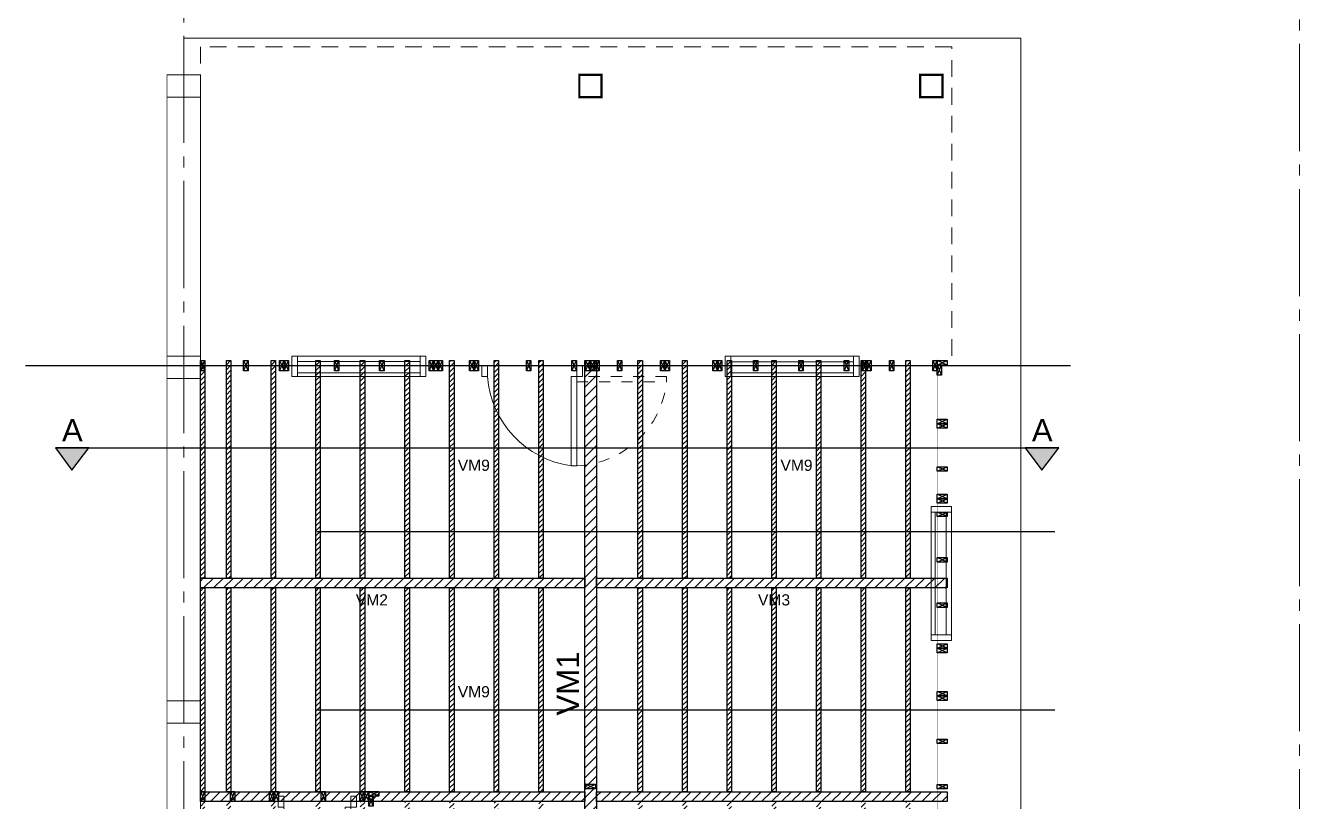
# Model space of a CAD drawing. Header units: millimetres. Extents: x 2924 to 6397, y 1555 to 1704.
# Drawn here: x 3193.25 to 3204.67, y 1624.37 to 1631.32 of the extents above; entities that cross this region are included whole.
import ezdxf

# ---------------------------------------------------------------- set-up
doc = ezdxf.new("R2010")
doc.units = ezdxf.units.MM
for name, pattern in [('ACAD_ISO04W100', [30, 24, -3, 0, -3]), ('CONTINUA', [200, 100, 100]), ('DASHED', [0.75, 0.5, -0.25])]:
    doc.linetypes.add(name, pattern=pattern)
for name, color, linetype in [('EJES', 8, 'Continuous'), ('P0- COLUMNAS HºAº', 7, 'Continuous'), ('P0-CARPINTERIAS', 7, 'Continuous'), ('P0-MAMPOSTERIA LADRILLO', 7, 'Continuous'), ('P0-MUROS', 7, 'Continuous'), ('P0-PANEL', 7, 'Continuous'), ('P0-PROYECCION', 7, 'Continuous'), ('P0-SOLADOS', 7, 'Continuous'), ('P1-MAMPOSTERIA LADRILLO', 7, 'Continuous'), ('PT-MUROS', 7, 'Continuous'), ('Viga', 6, 'Continuous')]:
    doc.layers.add(name, color=color, linetype=linetype)
doc.styles.get("Standard").update_dxf_attribs({"font": 'arial.ttf'})
pattern_1 = [(45, (111.248324, 1e-05), (-0.0449012806, 0.0449012806), [])]

# ---------------------------------------------------------------- blocks, each defined once
blk = doc.blocks.new('A$Ce87a268d')
at = {"color": 0}
for points in [[(0, 2.4), (0, 2.44), (0.09, 2.44), (0.09, 2.4), (0, 2.4), (0.09, 2.44), (0.09, 2.4), (0, 2.44)], [(0, 2.013), (0, 2.053), (0.09, 2.053), (0.09, 2.013), (0, 2.013), (0.09, 2.053), (0.09, 2.013), (0, 2.053)], [(0, 1.607), (0, 1.647), (0.09, 1.647), (0.09, 1.607), (0, 1.607), (0.09, 1.647), (0.09, 1.607), (0, 1.647)], [(0, 1.2), (0, 1.24), (0.09, 1.24), (0.09, 1.2), (0, 1.2), (0.09, 1.24), (0.09, 1.2), (0, 1.24)], [(0, 0.793), (0, 0.833), (0.09, 0.833), (0.09, 0.793), (0, 0.793), (0.09, 0.833), (0.09, 0.793), (0, 0.833)], [(0, 0.387), (0, 0.427), (0.09, 0.427), (0.09, 0.387), (0, 0.387), (0.09, 0.427), (0.09, 0.387), (0, 0.427)], [(0, 0), (0, 0.04), (0.09, 0.04), (0.09, 0), (0, 0), (0.09, 0.04), (0.09, 0), (0, 0.04)]]:
    blk.add_lwpolyline(points, dxfattribs=at)
at = {"color": 0, "const_width": 0.0003}
blk.add_lwpolyline([(0.09, 0), (0, 0), (0, 2.44), (0.09, 2.44)], close=True, dxfattribs=at)
blk = doc.blocks.new('A$Cebfddf67')
at = {"color": 0}
for points in [[(0, 2.4), (0, 2.44), (0.09, 2.44), (0.09, 2.4), (0, 2.4), (0.09, 2.44), (0.09, 2.4), (0, 2.44)], [(0, 2.013), (0, 2.053), (0.09, 2.053), (0.09, 2.013), (0, 2.013), (0.09, 2.053), (0.09, 2.013), (0, 2.053)], [(0, 1.767), (0, 1.807), (0.09, 1.807), (0.09, 1.767), (0, 1.767), (0.09, 1.807), (0.09, 1.767), (0, 1.807)], [(0, 1.727), (0, 1.767), (0.09, 1.767), (0.09, 1.727), (0, 1.727), (0.09, 1.767), (0.09, 1.727), (0, 1.767)], [(0, 0.427), (0, 0.467), (0.09, 0.467), (0.09, 0.427), (0, 0.427), (0.09, 0.467), (0.09, 0.427), (0, 0.467)], [(0, 0.387), (0, 0.427), (0.09, 0.427), (0.09, 0.387), (0, 0.387), (0.09, 0.427), (0.09, 0.387), (0, 0.427)], [(0, 0), (0, 0.04), (0.09, 0.04), (0.09, 0), (0, 0), (0.09, 0.04), (0.09, 0), (0, 0.04)]]:
    blk.add_lwpolyline(points, dxfattribs=at)
at = {"color": 0, "const_width": 0.0003}
blk.add_lwpolyline([(0.09, 0), (0, 0), (0, 2.44), (0.09, 2.44)], close=True, dxfattribs=at)
at = {"color": 8}
for points in [[(0, 1.607), (0, 1.647), (0.09, 1.647), (0.09, 1.607), (0, 1.607), (0.09, 1.647), (0.09, 1.607), (0, 1.647)], [(0, 1.2), (0, 1.24), (0.09, 1.24), (0.09, 1.2), (0, 1.2), (0.09, 1.24), (0.09, 1.2), (0, 1.24)], [(0, 0.793), (0, 0.833), (0.09, 0.833), (0.09, 0.793), (0, 0.793), (0.09, 0.833), (0.09, 0.793), (0, 0.833)]]:
    blk.add_lwpolyline(points, dxfattribs=at)
blk = doc.blocks.new('A$C12c60659')
at = {"color": 0}
for points in [[(0, 0.523), (0, 0.563), (0.09, 0.563), (0.09, 0.523), (0, 0.523), (0.09, 0.563), (0.09, 0.523), (0, 0.563)], [(0, 0.523), (0.04, 0.523), (0.04, 0.433), (0, 0.433), (0, 0.523), (0.04, 0.433), (0, 0.433), (0.04, 0.523)], [(0, -0.002), (0, 0.038), (0.09, 0.038), (0.09, -0.002), (0, -0.002), (0.09, 0.038), (0.09, -0.002), (0, 0.038)]]:
    blk.add_lwpolyline(points, dxfattribs=at)
at = {"color": 0, "const_width": 0.0003}
blk.add_lwpolyline([(0.09, -0.002), (0, -0.002), (0, 0.563), (0.09, 0.563)], close=True, dxfattribs=at)
blk = doc.blocks.new('A$C57d97152')
at = {"color": 0}
for points in [[(0, 0.09), (0.04, 0.09), (0.04, 0), (0, 0), (0, 0.09), (0.04, 0), (0, 0), (0.04, 0.09)], [(0.387, 0.09), (0.427, 0.09), (0.427, 0), (0.387, 0), (0.387, 0.09), (0.427, 0), (0.387, 0), (0.427, 0.09)], [(0.709, 0.09), (0.749, 0.09), (0.749, 0), (0.709, 0), (0.709, 0.09), (0.749, 0), (0.709, 0), (0.749, 0.09)], [(0.749, 0.09), (0.789, 0.09), (0.789, 0), (0.749, 0), (0.749, 0.09), (0.789, 0), (0.749, 0), (0.789, 0.09)], [(2.049, 0.09), (2.089, 0.09), (2.089, 0), (2.049, 0), (2.049, 0.09), (2.089, 0), (2.049, 0), (2.089, 0.09)], [(2.089, 0.09), (2.129, 0.09), (2.129, 0), (2.089, 0), (2.089, 0.09), (2.129, 0), (2.089, 0), (2.129, 0.09)]]:
    blk.add_lwpolyline(points, dxfattribs=at)
at = {"color": 0, "const_width": 0.0003}
blk.add_lwpolyline([(2.129, 0.09), (0, 0.09), (0, 0), (2.129, 0)], close=True, dxfattribs=at)
at = {"color": 8}
for points in [[(1.2, 0.09), (1.24, 0.09), (1.24, 0), (1.2, 0), (1.2, 0.09), (1.24, 0), (1.2, 0), (1.24, 0.09)], [(1.606, 0.09), (1.646, 0.09), (1.646, 0), (1.606, 0), (1.606, 0.09), (1.646, 0), (1.606, 0), (1.646, 0.09)]]:
    blk.add_lwpolyline(points, dxfattribs=at)
blk = doc.blocks.new('A$Ce5a903bd')
at = {"color": 0}
for points in [[(0, 0.09), (0.04, 0.09), (0.04, 0), (0, 0), (0, 0.09), (0.04, 0), (0, 0), (0.04, 0.09)], [(0.43, 0.09), (0.47, 0.09), (0.47, 0), (0.43, 0), (0.43, 0.09), (0.47, 0), (0.43, 0), (0.47, 0.09)], [(0.47, 0.09), (0.51, 0.09), (0.51, 0), (0.47, 0), (0.47, 0.09), (0.51, 0), (0.47, 0), (0.51, 0.09)], [(1.77, 0.09), (1.81, 0.09), (1.81, 0), (1.77, 0), (1.77, 0.09), (1.81, 0), (1.77, 0), (1.81, 0.09)], [(1.81, 0.09), (1.85, 0.09), (1.85, 0), (1.81, 0), (1.81, 0.09), (1.85, 0), (1.81, 0), (1.85, 0.09)], [(2.013, 0.09), (2.053, 0.09), (2.053, 0), (2.013, 0), (2.013, 0.09), (2.053, 0), (2.013, 0), (2.053, 0.09)], [(2.4, 0.09), (2.44, 0.09), (2.44, 0), (2.4, 0), (2.4, 0.09), (2.44, 0), (2.4, 0), (2.44, 0.09)]]:
    blk.add_lwpolyline(points, dxfattribs=at)
at = {"color": 0, "const_width": 0.0003}
blk.add_lwpolyline([(2.44, 0.09), (0, 0.09), (0, 0), (2.44, 0)], close=True, dxfattribs=at)
at = {"color": 8}
for points in [[(0.793, 0.09), (0.833, 0.09), (0.833, 0), (0.793, 0), (0.793, 0.09), (0.833, 0), (0.793, 0), (0.833, 0.09)], [(1.2, 0.09), (1.24, 0.09), (1.24, 0), (1.2, 0), (1.2, 0.09), (1.24, 0), (1.2, 0), (1.24, 0.09)], [(1.607, 0.09), (1.647, 0.09), (1.647, 0), (1.607, 0), (1.607, 0.09), (1.647, 0), (1.607, 0), (1.647, 0.09)]]:
    blk.add_lwpolyline(points, dxfattribs=at)
blk = doc.blocks.new('A$C6ec9e50c')
at = {"color": 0, "const_width": 0.0003}
blk.add_lwpolyline([(0, 0.8132), (0.09, 0.8132), (0.09, 0), (0, 0), (0, 0.8132)], dxfattribs=at)
at = {"color": 0}
for points in [[(0, 0.7732), (0, 0.8132), (0.09, 0.8132), (0.09, 0.7732), (0, 0.7732), (0.09, 0.8132), (0.09, 0.7732), (0, 0.8132)], [(0, 0.3866), (0, 0.4266), (0.09, 0.4266), (0.09, 0.3866), (0, 0.3866), (0.09, 0.4266), (0.09, 0.3866), (0, 0.4266)], [(0, 0), (0, 0.04), (0.09, 0.04), (0.09, 0), (0, 0), (0.09, 0.04), (0.09, 0), (0, 0.04)]]:
    blk.add_lwpolyline(points, dxfattribs=at)
blk = doc.blocks.new('A$C97909408')
at = {"color": 0, "const_width": 0.0003}
blk.add_lwpolyline([(0.09, 2.2805), (0, 2.2805), (0, -0.002), (0.09, -0.002)], close=True, dxfattribs=at)
at = {"color": 0}
for points in [[(0, 2.2405), (0, 2.2805), (0.09, 2.2805), (0.09, 2.2405), (0, 2.2405), (0.09, 2.2805), (0.09, 2.2405), (0, 2.2805)], [(0, 2.2405), (0.04, 2.2405), (0.04, 2.1505), (0, 2.1505), (0, 2.2405), (0.04, 2.1505), (0, 2.1505), (0.04, 2.2405)], [(0, 1.8539), (0, 1.8939), (0.09, 1.8939), (0.09, 1.8539), (0, 1.8539), (0.09, 1.8939), (0.09, 1.8539), (0, 1.8939)], [(0, 1.4473), (0, 1.4873), (0.09, 1.4873), (0.09, 1.4473), (0, 1.4473), (0.09, 1.4873), (0.09, 1.4473), (0, 1.4873)], [(0, 1.0407), (0, 1.0807), (0.09, 1.0807), (0.09, 1.0407), (0, 1.0407), (0.09, 1.0807), (0.09, 1.0407), (0, 1.0807)], [(0, 0.6341), (0, 0.6741), (0.09, 0.6741), (0.09, 0.6341), (0, 0.6341), (0.09, 0.6741), (0.09, 0.6341), (0, 0.6741)], [(0, 0.2275), (0, 0.2675), (0.09, 0.2675), (0.09, 0.2275), (0, 0.2275), (0.09, 0.2675), (0.09, 0.2275), (0, 0.2675)], [(0, -0.002), (0, 0.038), (0.09, 0.038), (0.09, -0.002), (0, -0.002), (0.09, 0.038), (0.09, -0.002), (0, 0.038)]]:
    blk.add_lwpolyline(points, dxfattribs=at)
blk = doc.blocks.new('A$C32786e46')
at = {"color": 0}
for points in [[(0, 0.09), (0.04, 0.09), (0.04, 0), (0, 0), (0, 0.09), (0.04, 0), (0, 0), (0.04, 0.09)], [(0.268, 0.09), (0.308, 0.09), (0.308, 0), (0.268, 0), (0.268, 0.09), (0.308, 0), (0.268, 0), (0.308, 0.09)], [(0.618, 0.09), (0.658, 0.09), (0.658, 0), (0.618, 0), (0.618, 0.09), (0.658, 0), (0.618, 0), (0.658, 0.09)], [(0.658, 0.09), (0.698, 0.09), (0.698, 0), (0.658, 0), (0.658, 0.09), (0.698, 0), (0.658, 0), (0.698, 0.09)], [(1.428, 0.09), (1.468, 0.09), (1.468, 0), (1.428, 0), (1.428, 0.09), (1.468, 0), (1.428, 0), (1.468, 0.09)], [(1.468, 0.09), (1.508, 0.09), (1.508, 0), (1.468, 0), (1.468, 0.09), (1.508, 0), (1.468, 0), (1.508, 0.09)]]:
    blk.add_lwpolyline(points, dxfattribs=at)
at = {"color": 0, "const_width": 0.0003}
blk.add_lwpolyline([(0, 0.09), (1.508, 0.09), (1.508, 0), (0, 0)], close=True, dxfattribs=at)
at = {"color": 8}
blk.add_lwpolyline([(1.081, 0.09), (1.121, 0.09), (1.121, 0), (1.081, 0), (1.081, 0.09), (1.121, 0), (1.081, 0), (1.121, 0.09)], dxfattribs=at)
blk = doc.blocks.new('A$Ca9f19df0')
at = {"color": 0}
for points in [[(0, 0.09), (0.04, 0.09), (0.04, 0), (0, 0), (0, 0.09), (0.04, 0), (0, 0), (0.04, 0.09)], [(0.283, 0.09), (0.323, 0.09), (0.323, 0), (0.283, 0), (0.283, 0.09), (0.323, 0), (0.283, 0), (0.323, 0.09)], [(0.323, 0.09), (0.363, 0.09), (0.363, 0), (0.323, 0), (0.323, 0.09), (0.363, 0), (0.323, 0), (0.363, 0.09)], [(1.323, 0.09), (1.363, 0.09), (1.363, 0), (1.323, 0), (1.323, 0.09), (1.363, 0), (1.323, 0), (1.363, 0.09)], [(1.363, 0.09), (1.403, 0.09), (1.403, 0), (1.363, 0), (1.363, 0.09), (1.403, 0), (1.363, 0), (1.403, 0.09)], [(1.403, 0.09), (1.443, 0.09), (1.443, 0), (1.403, 0), (1.403, 0.09), (1.443, 0), (1.403, 0), (1.443, 0.09)], [(1.607, 0.09), (1.647, 0.09), (1.647, 0), (1.607, 0), (1.607, 0.09), (1.647, 0), (1.607, 0), (1.647, 0.09)], [(1.993, 0.09), (2.033, 0.09), (2.033, 0), (1.993, 0), (1.993, 0.09), (2.033, 0), (1.993, 0), (2.033, 0.09)]]:
    blk.add_lwpolyline(points, dxfattribs=at)
at = {"color": 0, "const_width": 0.0003}
blk.add_lwpolyline([(2.033, 0.09), (0, 0.09), (0, 0), (2.033, 0)], close=True, dxfattribs=at)
at = {"color": 8}
for points in [[(0.793, 0.09), (0.833, 0.09), (0.833, 0), (0.793, 0), (0.793, 0.09), (0.833, 0), (0.793, 0), (0.833, 0.09)], [(1.2, 0.09), (1.24, 0.09), (1.24, 0), (1.2, 0), (1.2, 0.09), (1.24, 0), (1.2, 0), (1.24, 0.09)]]:
    blk.add_lwpolyline(points, dxfattribs=at)

msp = doc.modelspace()

# ---------------------------------------------------------------- hatches: boundary and pattern name
at = {"layer": 'PT-MUROS'}
h = msp.add_hatch(dxfattribs=at)
h.set_pattern_fill('ANSI31', color=4, scale=0.01)
h.set_pattern_definition([(45, (111.248324, 0), (-0.0224506403, 0.0224506403), [])])
h.paths.add_polyline_path([(3201.1408, 1628.3211), (3201.1808, 1628.3211), (3201.1808, 1626.3714), (3201.1408, 1626.3714)])
h.paths.add_polyline_path([(3200.7408, 1628.3211), (3200.7808, 1628.3211), (3200.7808, 1626.3714), (3200.7408, 1626.3714)])
h.paths.add_polyline_path([(3200.3408, 1628.3211), (3200.3808, 1628.3211), (3200.3808, 1626.3714), (3200.3408, 1626.3714)])
h.paths.add_polyline_path([(3199.9408, 1628.3211), (3199.9808, 1628.3211), (3199.9808, 1626.3714), (3199.9408, 1626.3714)])
h.paths.add_polyline_path([(3199.5408, 1628.3211), (3199.5808, 1628.3211), (3199.5808, 1626.3714), (3199.5408, 1626.3714)])
h.paths.add_polyline_path([(3199.1408, 1628.3211), (3199.1808, 1628.3211), (3199.1808, 1626.3714), (3199.1408, 1626.3714)])
h.paths.add_polyline_path([(3198.7408, 1628.3211), (3198.7808, 1628.3211), (3198.7808, 1626.3714), (3198.7408, 1626.3714)])
h.paths.add_polyline_path([(3196.6528, 1628.3211), (3196.6928, 1628.3211), (3196.6928, 1626.3714), (3196.6528, 1626.3714)])
h.paths.add_polyline_path([(3197.0528, 1628.3211), (3197.0928, 1628.3211), (3197.0928, 1626.3714), (3197.0528, 1626.3714)])
h.paths.add_polyline_path([(3197.4528, 1628.3211), (3197.4928, 1628.3211), (3197.4928, 1626.3714), (3197.4528, 1626.3714)])
h.paths.add_polyline_path([(3197.8528, 1628.3211), (3197.8928, 1628.3211), (3197.8928, 1626.3714), (3197.8528, 1626.3714)])
h.paths.add_polyline_path([(3195.0528, 1628.3211), (3195.0928, 1628.3211), (3195.0928, 1626.3714), (3195.0528, 1626.3714)])
h.paths.add_polyline_path([(3195.4528, 1628.3211), (3195.4928, 1628.3211), (3195.4928, 1626.3714), (3195.4528, 1626.3714)])
h.paths.add_polyline_path([(3195.8528, 1628.3211), (3195.8928, 1628.3211), (3195.8928, 1626.3714), (3195.8528, 1626.3714)])
h.paths.add_polyline_path([(3196.2528, 1628.3211), (3196.2928, 1628.3211), (3196.2928, 1626.3714), (3196.2528, 1626.3714)])
h.paths.add_polyline_path([(3194.8205, 1628.3211), (3194.8605, 1628.3211), (3194.8605, 1626.3714), (3194.8205, 1626.3714)])
h.paths.add_polyline_path([(3195.4528, 1626.2834), (3195.4928, 1626.2834), (3195.4928, 1624.4576), (3195.4528, 1624.4576)])
h.paths.add_polyline_path([(3195.8528, 1626.2834), (3195.8928, 1626.2834), (3195.8928, 1624.4576), (3195.8528, 1624.4576)])
h.paths.add_polyline_path([(3196.2528, 1626.2834), (3196.2928, 1626.2834), (3196.2928, 1624.4576), (3196.2528, 1624.4576)])
h.paths.add_polyline_path([(3196.6528, 1626.2834), (3196.6928, 1626.2834), (3196.6928, 1624.4576), (3196.6528, 1624.4576)])
h.paths.add_polyline_path([(3197.0528, 1626.2834), (3197.0928, 1626.2834), (3197.0928, 1624.4576), (3197.0528, 1624.4576)])
h.paths.add_polyline_path([(3197.4528, 1626.2834), (3197.4928, 1626.2834), (3197.4928, 1624.4576), (3197.4528, 1624.4576)])
h.paths.add_polyline_path([(3197.8528, 1626.2834), (3197.8928, 1626.2834), (3197.8928, 1624.4576), (3197.8528, 1624.4576)])
h.paths.add_polyline_path([(3194.8205, 1626.2834), (3194.8605, 1626.2834), (3194.8605, 1624.4576), (3194.8205, 1624.4576)])
h.paths.add_polyline_path([(3195.0528, 1626.2834), (3195.0928, 1626.2834), (3195.0928, 1624.4576), (3195.0528, 1624.4576)])
h.paths.add_polyline_path([(3196.6528, 1624.3696), (3196.6928, 1624.3696), (3196.6928, 1622.3839), (3196.6528, 1622.3839)])
h.paths.add_polyline_path([(3197.0528, 1624.3696), (3197.0928, 1624.3696), (3197.0928, 1622.3839), (3197.0528, 1622.3839)])
h.paths.add_polyline_path([(3197.4528, 1624.3696), (3197.4928, 1624.3696), (3197.4928, 1622.3839), (3197.4528, 1622.3839)])
h.paths.add_polyline_path([(3197.8528, 1624.3696), (3197.8928, 1624.3696), (3197.8928, 1622.3839), (3197.8528, 1622.3839)])
h.paths.add_polyline_path([(3195.8528, 1624.3696), (3195.8928, 1624.3696), (3195.8928, 1622.1761), (3195.8528, 1622.1761)])
h.paths.add_polyline_path([(3196.2528, 1624.3696), (3196.2928, 1624.3696), (3196.2928, 1622.1761), (3196.2528, 1622.1761)])
h.paths.add_polyline_path([(3194.8205, 1624.3696), (3194.8605, 1624.3696), (3194.8605, 1622.1761), (3194.8205, 1622.1761)])
h.paths.add_polyline_path([(3195.0528, 1624.3696), (3195.0928, 1624.3696), (3195.0928, 1622.1761), (3195.0528, 1622.1761)])
h.paths.add_polyline_path([(3195.4528, 1624.3696), (3195.4928, 1624.3696), (3195.4928, 1622.1761), (3195.4528, 1622.1761)])
h.paths.add_polyline_path([(3197.853, 1622.2959), (3197.893, 1622.2959), (3197.893, 1621.1516), (3197.853, 1621.1516)])
h.paths.add_polyline_path([(3196.653, 1622.2959), (3196.693, 1622.2959), (3196.693, 1621.1516), (3196.653, 1621.1516)])
h.paths.add_polyline_path([(3197.053, 1622.2959), (3197.093, 1622.2959), (3197.093, 1621.1516), (3197.053, 1621.1516)])
h.paths.add_polyline_path([(3197.453, 1622.2959), (3197.493, 1622.2959), (3197.493, 1621.1516), (3197.453, 1621.1516)])
h.paths.add_polyline_path([(3196.4703, 1622.2959), (3196.5103, 1622.2959), (3196.5103, 1621.1516), (3196.4703, 1621.1516)])
h.paths.add_polyline_path([(3199.941, 1622.2959), (3199.981, 1622.2959), (3199.981, 1620.3461), (3199.941, 1620.3461)])
h.paths.add_polyline_path([(3199.541, 1622.2959), (3199.581, 1622.2959), (3199.581, 1620.3461), (3199.541, 1620.3461)])
h.paths.add_polyline_path([(3199.141, 1622.2959), (3199.181, 1622.2959), (3199.181, 1620.3461), (3199.141, 1620.3461)])
h.paths.add_polyline_path([(3198.741, 1622.2959), (3198.781, 1622.2959), (3198.781, 1620.3461), (3198.741, 1620.3461)])
h.paths.add_polyline_path([(3200.741, 1622.2959), (3200.781, 1622.2959), (3200.781, 1620.3461), (3200.741, 1620.3461)])
h.paths.add_polyline_path([(3200.341, 1622.2959), (3200.381, 1622.2959), (3200.381, 1620.3461), (3200.341, 1620.3461)])
h.paths.add_polyline_path([(3201.141, 1622.2959), (3201.181, 1622.2959), (3201.181, 1620.3461), (3201.141, 1620.3461)])
h.paths.add_polyline_path([(3201.1408, 1624.3696), (3201.1808, 1624.3696), (3201.1808, 1622.3839), (3201.1408, 1622.3839)])
h.paths.add_polyline_path([(3198.7408, 1624.3696), (3198.7808, 1624.3696), (3198.7808, 1622.3838), (3198.7408, 1622.3838)])
h.paths.add_polyline_path([(3199.1408, 1624.3696), (3199.1808, 1624.3696), (3199.1808, 1622.3838), (3199.1408, 1622.3838)])
h.paths.add_polyline_path([(3199.5408, 1624.3696), (3199.5808, 1624.3696), (3199.5808, 1622.3838), (3199.5408, 1622.3838)])
h.paths.add_polyline_path([(3199.9408, 1624.3696), (3199.9808, 1624.3696), (3199.9808, 1622.3839), (3199.9408, 1622.3839)])
h.paths.add_polyline_path([(3200.3408, 1624.3696), (3200.3808, 1624.3696), (3200.3808, 1622.3839), (3200.3408, 1622.3839)])
h.paths.add_polyline_path([(3200.7408, 1624.3696), (3200.7808, 1624.3696), (3200.7808, 1622.3839), (3200.7408, 1622.3839)])
h.paths.add_polyline_path([(3201.1408, 1626.2834), (3201.1808, 1626.2834), (3201.1808, 1624.4576), (3201.1408, 1624.4576)])
h.paths.add_polyline_path([(3198.7408, 1626.2834), (3198.7808, 1626.2834), (3198.7808, 1624.4576), (3198.7408, 1624.4576)])
h.paths.add_polyline_path([(3199.1408, 1626.2834), (3199.1808, 1626.2834), (3199.1808, 1624.4576), (3199.1408, 1624.4576)])
h.paths.add_polyline_path([(3199.5408, 1626.2834), (3199.5808, 1626.2834), (3199.5808, 1624.4576), (3199.5408, 1624.4576)])
h.paths.add_polyline_path([(3199.9408, 1626.2834), (3199.9808, 1626.2834), (3199.9808, 1624.4576), (3199.9408, 1624.4576)])
h.paths.add_polyline_path([(3200.3408, 1626.2834), (3200.3808, 1626.2834), (3200.3808, 1624.4576), (3200.3408, 1624.4576)])
h.paths.add_polyline_path([(3200.7408, 1626.2834), (3200.7808, 1626.2834), (3200.7808, 1624.4576), (3200.7408, 1624.4576)])
h = msp.add_hatch(dxfattribs=at)
h.set_pattern_fill('ANSI31', color=2, scale=0.02)
h.set_pattern_definition(pattern_1)
h.paths.add_polyline_path([(3198.2648, 1628.3211), (3198.3688, 1628.3211), (3198.3688, 1620.4361), (3198.2648, 1620.4361)])
at = {"layer": 'PT-MUROS', "true_color": 0xcc2427}
h = msp.add_hatch(color=242, dxfattribs=at)
h.dxf.hatch_style = 1
h.paths.add_polyline_path([(3193.6674, 1627.3393), (3193.8205, 1627.5393), (3193.5205, 1627.5393)])
h.paths.add_polyline_path([(3202.3597, 1627.3393), (3202.5128, 1627.5393), (3202.2128, 1627.5393)])
at = {"layer": 'PT-MUROS'}
h = msp.add_hatch(dxfattribs=at)
h.set_pattern_fill('ANSI31', color=3, scale=0.02)
h.set_pattern_definition(pattern_1)
h.paths.add_polyline_path([(3194.8205, 1626.3714), (3198.2648, 1626.3714), (3198.2648, 1626.2834), (3194.8205, 1626.2834)])
h = msp.add_hatch(dxfattribs=at)
h.set_pattern_fill('ANSI31', color=3, scale=0.02)
h.set_pattern_definition(pattern_1)
h.paths.add_polyline_path([(3198.3688, 1626.3714), (3201.5128, 1626.3714), (3201.5128, 1626.2834), (3198.3688, 1626.2834)])
h = msp.add_hatch(dxfattribs=at)
h.set_pattern_fill('ANSI31', color=3, scale=0.02)
h.set_pattern_definition(pattern_1)
h.paths.add_polyline_path([(3194.8205, 1624.4576), (3198.2648, 1624.4576), (3198.2648, 1624.3696), (3194.8205, 1624.3696)])
h = msp.add_hatch(dxfattribs=at)
h.set_pattern_fill('ANSI31', color=3, scale=0.02)
h.set_pattern_definition(pattern_1)
h.paths.add_polyline_path([(3198.3688, 1624.4576), (3201.5128, 1624.4576), (3201.5128, 1624.3696), (3198.3688, 1624.3696)])

# ---------------------------------------------------------------- linework, layer by layer
at = {"layer": 'EJES', "color": 8, "linetype": 'ACAD_ISO04W100', "lineweight": 0, "ltscale": 0.04}
for points in [[(3194.6705, 1644.2319), (3194.6705, 1611.8279)], [(3204.6705, 1644.1592), (3204.6705, 1611.8279)]]:
    msp.add_lwpolyline(points, dxfattribs=at)
at = {"layer": 'P0- COLUMNAS HºAº', "color": 8, "lineweight": 0, "const_width": 0.008}
for points in [[(3194.5205, 1630.8831), (3194.8205, 1630.8831), (3194.8205, 1630.6831), (3194.5205, 1630.6831)], [(3194.5205, 1628.3606), (3194.8205, 1628.3606), (3194.8205, 1628.1606), (3194.5205, 1628.1606)], [(3194.5205, 1625.2714), (3194.8205, 1625.2714), (3194.8205, 1625.0714), (3194.5205, 1625.0714)]]:
    msp.add_lwpolyline(points, close=True, dxfattribs=at)
at = {"layer": 'P0-CARPINTERIAS', "color": 8, "linetype": 'CONTINUA', "lineweight": 0}
for points in [[(3195.6394, 1628.3606), (3196.8394, 1628.3606), (3196.8394, 1628.1786), (3195.6394, 1628.1786), (3195.6394, 1628.3606), (3195.6894, 1628.3606), (3195.6894, 1628.1786), (3196.7894, 1628.1786), (3196.7894, 1628.3607), (3196.7894, 1628.3126), (3195.6894, 1628.3126), (3195.6894, 1628.2126), (3196.7894, 1628.2126)], [(3200.7228, 1628.3605), (3199.5228, 1628.3605), (3199.5228, 1628.1785), (3200.7228, 1628.1786), (3200.7228, 1628.3605), (3200.6728, 1628.3605), (3200.6728, 1628.1785), (3199.5728, 1628.1785), (3199.5728, 1628.3605), (3199.5728, 1628.3105), (3200.6728, 1628.3105), (3200.6728, 1628.2105), (3199.5728, 1628.2105)], [(3201.5522, 1625.8128), (3201.5522, 1627.0128), (3201.3702, 1627.0128), (3201.3702, 1625.8128), (3201.5522, 1625.8128), (3201.5522, 1625.8628), (3201.3702, 1625.8628), (3201.3702, 1626.9628), (3201.5522, 1626.9628), (3201.5042, 1626.9628), (3201.5042, 1625.8628), (3201.4042, 1625.8628), (3201.4042, 1626.9628)]]:
    msp.add_lwpolyline(points, dxfattribs=at)
for points in [[(3198.1429, 1627.3786), (3198.1928, 1627.3786), (3198.1928, 1628.2786), (3198.2428, 1628.2786), (3198.2428, 1628.1786), (3198.1428, 1628.1786), (3198.1429, 1627.3786, -0.3543373), (3197.3928, 1628.1786), (3197.3928, 1628.2786), (3197.3428, 1628.2786), (3197.3428, 1628.1786), (3197.3928, 1628.1786)], [(3196.1179, 1623.7186), (3196.1678, 1623.7186), (3196.1678, 1624.4186), (3196.2178, 1624.4186), (3196.2178, 1624.3186), (3196.1178, 1624.3186), (3196.1179, 1623.7186, -0.3337392), (3195.5678, 1624.3186), (3195.5678, 1624.4186), (3195.5178, 1624.4186), (3195.5178, 1624.3186), (3195.5678, 1624.3186)]]:
    msp.add_lwpolyline(points, format="xyb", dxfattribs=at)
at = {"layer": 'P0-MAMPOSTERIA LADRILLO', "color": 8, "lineweight": 0, "const_width": 0.008}
for points in [[(3194.8203, 1628.3606), (3194.5202, 1628.3606), (3194.5203, 1630.8831), (3194.8206, 1630.8831)], [(3194.5205, 1618.5216), (3194.5204, 1628.3606), (3194.8205, 1628.3606), (3194.8205, 1618.5216)]]:
    msp.add_lwpolyline(points, close=True, dxfattribs=at)
at = {"layer": 'P0-MUROS', "color": 8, "lineweight": 0, "const_width": 0.02}
for points in [[(3198.4154, 1630.8831), (3198.4154, 1630.6831), (3198.2154, 1630.6831), (3198.2154, 1630.8831)], [(3201.4713, 1630.8831), (3201.4713, 1630.6831), (3201.2713, 1630.6831), (3201.2713, 1630.8831)]]:
    msp.add_lwpolyline(points, close=True, dxfattribs=at)
at = {"layer": 'P0-MUROS', "color": 8, "linetype": 'DASHED', "lineweight": 0, "ltscale": 0.2}
msp.add_lwpolyline([(3198.1928, 1628.1786), (3198.1928, 1628.1315), (3198.9983, 1628.1315), (3198.9983, 1628.1786)], close=True, dxfattribs=at)
msp.add_lwpolyline([(3198.1928, 1627.3786, 0.3723895), (3198.9983, 1628.1315, -1.4940376)], format="xyb", dxfattribs=at)
at = {"layer": 'P0-PANEL', "color": 8, "lineweight": 0, "const_width": 0.001}
msp.add_lwpolyline([(3198.2718, 1624.5248), (3198.3618, 1624.5248), (3198.3618, 1623.7116), (3198.2718, 1623.7116), (3198.2718, 1624.5248)], dxfattribs=at)
msp.add_lwpolyline([(3194.8203, 1624.4586), (3196.4178, 1624.4586), (3196.4178, 1622.1761), (3196.3278, 1622.1761), (3196.3278, 1624.3686), (3194.8203, 1624.3686)], close=True, dxfattribs=at)
at = {"layer": 'P0-PROYECCION', "color": 8, "linetype": 'DASHED', "lineweight": 0, "ltscale": 0.3}
msp.add_lwpolyline([(3201.5545, 1628.3646), (3201.5545, 1631.1331), (3194.8205, 1631.1331), (3194.8205, 1630.8831)], dxfattribs=at)
at = {"layer": 'P0-SOLADOS', "color": 8, "lineweight": 0}
msp.add_lwpolyline([(3194.6706, 1631.0331), (3194.6704, 1631.2106), (3202.1713, 1631.2106), (3202.1713, 1614.1716), (3204.6705, 1614.1716)], dxfattribs=at)
at = {"layer": 'P1-MAMPOSTERIA LADRILLO', "color": 8, "lineweight": 0, "const_width": 0.006}
msp.add_lwpolyline([(3194.8205, 1624.2712), (3194.8205, 1624.6053)], dxfattribs=at)
at = {"layer": 'PT-MUROS', "color": 4}
for points in [[(3194.8205, 1628.3211), (3194.8605, 1628.3211), (3194.8605, 1626.3714), (3194.8205, 1626.3714)], [(3195.0528, 1628.3211), (3195.0928, 1628.3211), (3195.0928, 1626.3714), (3195.0528, 1626.3714)], [(3195.4528, 1628.3211), (3195.4928, 1628.3211), (3195.4928, 1626.3714), (3195.4528, 1626.3714)], [(3195.8528, 1628.3211), (3195.8928, 1628.3211), (3195.8928, 1626.3714), (3195.8528, 1626.3714)], [(3196.2528, 1628.3211), (3196.2928, 1628.3211), (3196.2928, 1626.3714), (3196.2528, 1626.3714)], [(3196.6528, 1628.3211), (3196.6928, 1628.3211), (3196.6928, 1626.3714), (3196.6528, 1626.3714)], [(3197.0528, 1628.3211), (3197.0928, 1628.3211), (3197.0928, 1626.3714), (3197.0528, 1626.3714)], [(3197.4528, 1628.3211), (3197.4928, 1628.3211), (3197.4928, 1626.3714), (3197.4528, 1626.3714)], [(3197.8528, 1628.3211), (3197.8928, 1628.3211), (3197.8928, 1626.3714), (3197.8528, 1626.3714)], [(3198.7408, 1628.3211), (3198.7808, 1628.3211), (3198.7808, 1626.3714), (3198.7408, 1626.3714)], [(3199.1408, 1628.3211), (3199.1808, 1628.3211), (3199.1808, 1626.3714), (3199.1408, 1626.3714)], [(3199.5408, 1628.3211), (3199.5808, 1628.3211), (3199.5808, 1626.3714), (3199.5408, 1626.3714)], [(3199.9408, 1628.3211), (3199.9808, 1628.3211), (3199.9808, 1626.3714), (3199.9408, 1626.3714)], [(3200.3408, 1628.3211), (3200.3808, 1628.3211), (3200.3808, 1626.3714), (3200.3408, 1626.3714)], [(3200.7408, 1628.3211), (3200.7808, 1628.3211), (3200.7808, 1626.3714), (3200.7408, 1626.3714)], [(3201.1408, 1628.3211), (3201.1808, 1628.3211), (3201.1808, 1626.3714), (3201.1408, 1626.3714)], [(3194.8205, 1626.2834), (3194.8605, 1626.2834), (3194.8605, 1624.4576), (3194.8205, 1624.4576)], [(3195.0528, 1626.2834), (3195.0928, 1626.2834), (3195.0928, 1624.4576), (3195.0528, 1624.4576)], [(3195.4528, 1626.2834), (3195.4928, 1626.2834), (3195.4928, 1624.4576), (3195.4528, 1624.4576)], [(3195.8528, 1626.2834), (3195.8928, 1626.2834), (3195.8928, 1624.4576), (3195.8528, 1624.4576)], [(3196.2528, 1626.2834), (3196.2928, 1626.2834), (3196.2928, 1624.4576), (3196.2528, 1624.4576)], [(3196.6528, 1626.2834), (3196.6928, 1626.2834), (3196.6928, 1624.4576), (3196.6528, 1624.4576)], [(3197.0528, 1626.2834), (3197.0928, 1626.2834), (3197.0928, 1624.4576), (3197.0528, 1624.4576)], [(3197.4528, 1626.2834), (3197.4928, 1626.2834), (3197.4928, 1624.4576), (3197.4528, 1624.4576)], [(3197.8528, 1626.2834), (3197.8928, 1626.2834), (3197.8928, 1624.4576), (3197.8528, 1624.4576)], [(3198.7408, 1626.2834), (3198.7808, 1626.2834), (3198.7808, 1624.4576), (3198.7408, 1624.4576)], [(3199.1408, 1626.2834), (3199.1808, 1626.2834), (3199.1808, 1624.4576), (3199.1408, 1624.4576)], [(3199.5408, 1626.2834), (3199.5808, 1626.2834), (3199.5808, 1624.4576), (3199.5408, 1624.4576)], [(3199.9408, 1626.2834), (3199.9808, 1626.2834), (3199.9808, 1624.4576), (3199.9408, 1624.4576)], [(3200.3408, 1626.2834), (3200.3808, 1626.2834), (3200.3808, 1624.4576), (3200.3408, 1624.4576)], [(3200.7408, 1626.2834), (3200.7808, 1626.2834), (3200.7808, 1624.4576), (3200.7408, 1624.4576)], [(3201.1408, 1626.2834), (3201.1808, 1626.2834), (3201.1808, 1624.4576), (3201.1408, 1624.4576)]]:
    msp.add_lwpolyline(points, close=True, dxfattribs=at)
at = {"layer": 'PT-MUROS', "color": 2}
msp.add_lwpolyline([(3198.2648, 1628.3211), (3198.3688, 1628.3211), (3198.3688, 1620.4361), (3198.2648, 1620.4361)], close=True, dxfattribs=at)
at = {"layer": 'PT-MUROS'}
for points in [[(3193.5205, 1627.5393), (3202.5128, 1627.5393)], [(3193.6674, 1627.3393), (3193.8205, 1627.5393), (3193.5205, 1627.5393), (3193.6674, 1627.3393)], [(3202.3597, 1627.3393), (3202.5128, 1627.5393), (3202.2128, 1627.5393), (3202.3597, 1627.3393)]]:
    msp.add_lwpolyline(points, dxfattribs=at)
at = {"layer": 'PT-MUROS', "color": 3}
for points in [[(3194.8205, 1626.3714), (3198.2648, 1626.3714), (3198.2648, 1626.2834), (3194.8205, 1626.2834)], [(3198.3688, 1626.3714), (3201.5128, 1626.3714), (3201.5128, 1626.2834), (3198.3688, 1626.2834)], [(3194.8205, 1624.4576), (3198.2648, 1624.4576), (3198.2648, 1624.3696), (3194.8205, 1624.3696)], [(3198.3688, 1624.4576), (3201.5128, 1624.4576), (3201.5128, 1624.3696), (3198.3688, 1624.3696)]]:
    msp.add_lwpolyline(points, close=True, dxfattribs=at)
at = {"layer": 'Viga'}
for p, q in [((3193.2519, 1628.2761), (3202.6176, 1628.2761)), ((3195.8639, 1626.7911), (3202.4779, 1626.7911)), ((3195.8639, 1625.1911), (3202.4779, 1625.1911))]:
    msp.add_line(p, q, dxfattribs=at)

# ---------------------------------------------------------------- block references
at = {"layer": 'P0-PANEL', "color": 8, "lineweight": 0}
for name, p in [('A$C57d97152', (3194.8203, 1628.2311)), ('A$Ca9f19df0', (3196.9494, 1628.2311)), ('A$Ce5a903bd', (3198.9828, 1628.2311)), ('A$C12c60659', (3201.4228, 1627.7581)), ('A$Cebfddf67', (3201.4228, 1625.3161)), ('A$Ce87a268d', (3201.4228, 1622.8761)), ('A$C6ec9e50c', (3198.2718, 1623.7116)), ('A$C32786e46', (3194.8203, 1624.3686)), ('A$C97909408', (3196.3278, 1622.1781))]:
    msp.add_blockref(name, p, dxfattribs=at)

# ---------------------------------------------------------------- texts
at = {"layer": 'PT-MUROS', "color": 7, "char_height": 0.2, "attachment_point": 1}
for insert in [(3193.579, 1627.7969), (3202.2714, 1627.7969)]:
    msp.add_mtext_dynamic_manual_height_columns('A', width=0.110478, gutter_width=12.5, heights=[0], dxfattribs=dict(at, insert=insert))
at = {"layer": 'PT-MUROS', "color": 4, "char_height": 0.1, "attachment_point": 1}
for insert in [(3197.1266, 1627.4335), (3200.0188, 1627.4335), (3197.1266, 1625.4038)]:
    msp.add_mtext_dynamic_manual_height_columns('VM9', width=0.308735, gutter_width=12.5, heights=[0], dxfattribs=dict(at, insert=insert))
at = {"layer": 'PT-MUROS', "color": 3, "char_height": 0.1, "attachment_point": 1}
for s, width, insert in [('VM2', 0.331692, (3196.213, 1626.2269)), ('VM3', 0.668175, (3199.8174, 1626.2269))]:
    msp.add_mtext_dynamic_manual_height_columns(s, width=width, gutter_width=12.5, heights=[0], dxfattribs=dict(at, insert=insert))
at = {"layer": 'PT-MUROS', "color": 2, "insert": (3198.013, 1625.1403), "char_height": 0.2, "attachment_point": 1, "rotation": 90}
msp.add_mtext_dynamic_manual_height_columns('VM1', width=0.61043, gutter_width=12.5, heights=[0], dxfattribs=at)

doc.saveas('drawing.dxf')
